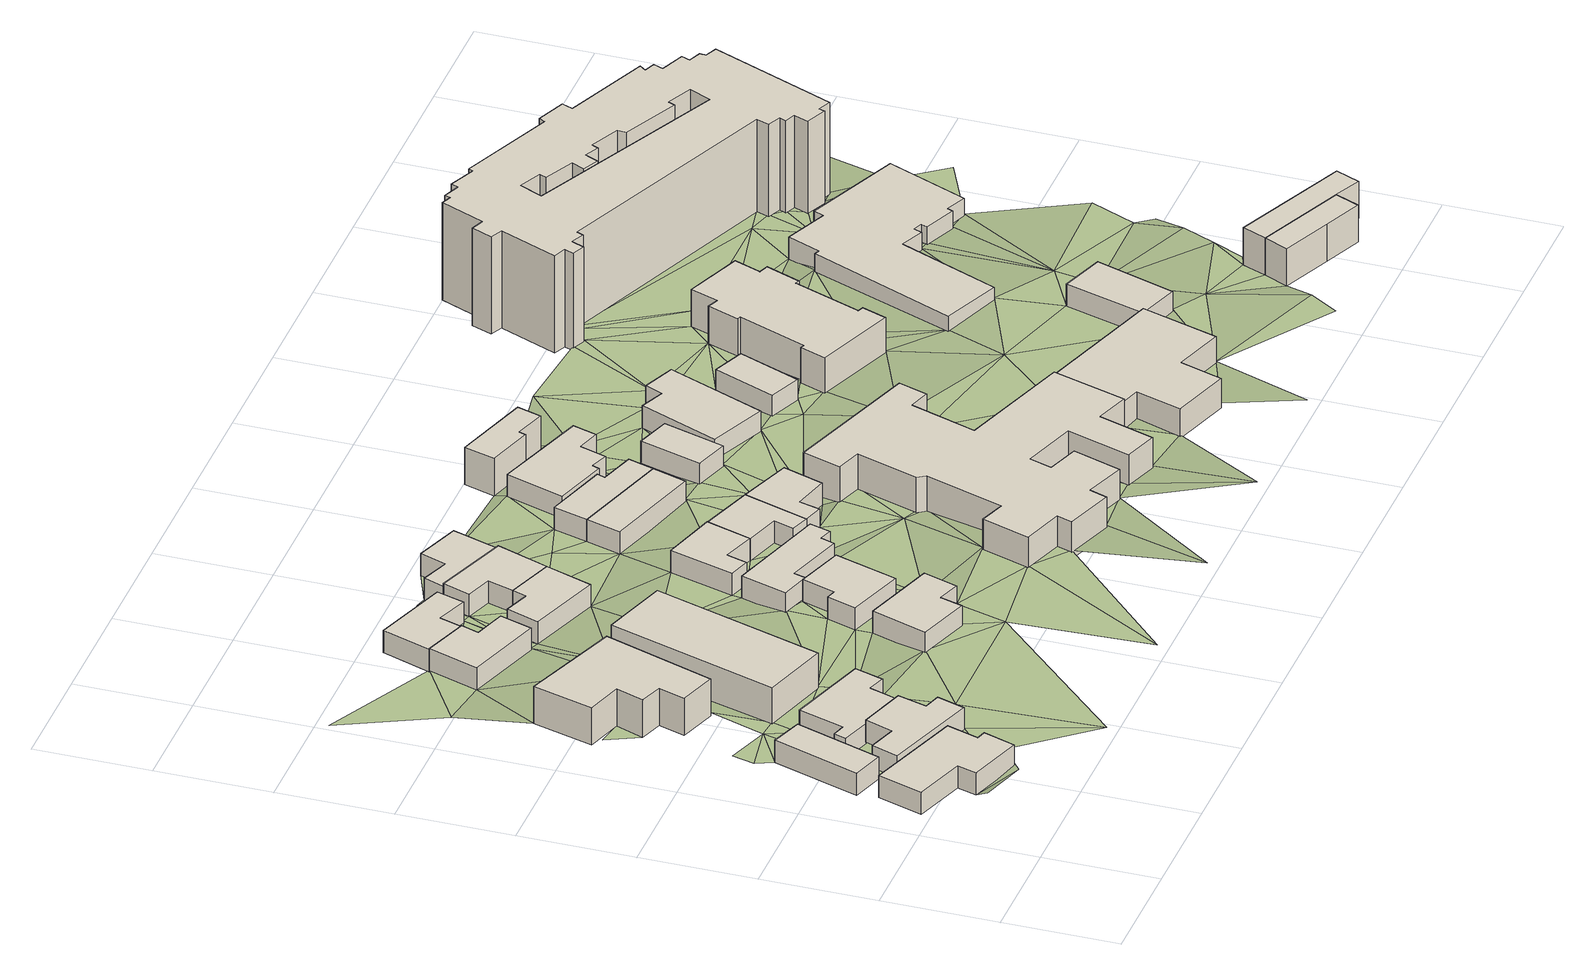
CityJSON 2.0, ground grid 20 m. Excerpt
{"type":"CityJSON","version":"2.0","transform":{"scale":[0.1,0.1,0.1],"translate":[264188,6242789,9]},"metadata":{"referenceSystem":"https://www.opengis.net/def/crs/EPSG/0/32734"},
"CityObjects":{
"building1":{"type":"Building","attributes":{"address":"36 Plein Street Woodstock Cape Town","building":"house","building:levels":1,"building_height":4.1,"plus_code":"4FRW3CCX+FJP","ground_height":12.87,"roof_height":16.97},"geometry":[{"type":"Solid","lod":"1","boundaries":[[[[0,1,2,3]],[[1,4,5,2]],[[4,6,7,5]],[[6,8,9,7]],[[8,10,11,9]],[[10,12,13,11]],[[12,14,15,13]],[[14,0,3,15]],[[3,2,5,7,9,11,13,15]],[[14,12,10,8,6,4,1,0]]]]}]},
"building2":{"type":"Building","attributes":{"address":"1 Inverness Lane Woodstock Cape Town","building":"house","building:levels":1,"building_height":4.1,"plus_code":"4FRW3CCX+HJ3","ground_height":12.2,"roof_height":16.3},"geometry":[{"type":"Solid","lod":"1","boundaries":[[[[16,17,18,19]],[[17,20,21,18]],[[20,22,23,21]],[[22,16,19,23]],[[19,18,21,23]],[[22,20,17,16]]]]}]},
"building3":{"type":"Building","attributes":{"address":"34 Plein Street Woodstock Cape Town","building":"house","building:levels":1,"building_height":4.1,"plus_code":"4FRW3CCX+GM6","ground_height":12.87,"roof_height":16.97},"geometry":[{"type":"Solid","lod":"1","boundaries":[[[[24,25,26,27]],[[25,28,29,26]],[[28,30,31,29]],[[30,32,33,31]],[[32,34,35,33]],[[34,36,37,35]],[[36,38,39,37]],[[38,24,27,39]],[[27,26,29,31,33,35,37,39]],[[38,36,34,32,30,28,25,24]]]]}]},
"building4":{"type":"Building","attributes":{"address":"32 Plein Street Woodstock Cape Town","building":"house","building:levels":1,"building_height":4.1,"plus_code":"4FRW3CCX+HM4","ground_height":12.2,"roof_height":16.3},"geometry":[{"type":"Solid","lod":"1","boundaries":[[[[40,41,42,43]],[[41,44,45,42]],[[44,46,47,45]],[[46,48,49,47]],[[48,50,51,49]],[[50,52,53,51]],[[52,54,55,53]],[[54,56,57,55]],[[56,40,43,57]],[[43,42,45,47,49,51,53,55,57]],[[56,54,52,50,48,46,44,41,40]]]]}]},
"building5":{"type":"Building","attributes":{"address":"Ananda Sanctuary 2 Clyde Street Woodstock Cape Town","building":"retail","building:levels":2,"building_height":6.9,"plus_code":"4FRW3CCX+MMC","ground_height":11.46,"roof_height":18.36},"geometry":[{"type":"Solid","lod":"1","boundaries":[[[[58,59,60,61]],[[59,62,63,60]],[[62,64,65,63]],[[64,66,67,65]],[[66,68,69,67]],[[68,70,71,69]],[[70,72,73,71]],[[72,58,61,73]],[[61,60,63,65,67,69,71,73]],[[72,70,68,66,64,62,59,58]]]]}]},
"building6":{"type":"Building","attributes":{"address":"New Apostolic Church 2A Clyde Street Woodstock 7915 Cape Town","building":"church","building:levels":2,"amenity":"place_of_worship","building_height":6.9,"plus_code":"4FRW3CCX+JPR","ground_height":11.7,"roof_height":18.6},"geometry":[{"type":"Solid","lod":"1","boundaries":[[[[74,75,76,77]],[[75,78,79,76]],[[78,80,81,79]],[[80,74,77,81]],[[77,76,79,81]],[[80,78,75,74]]]]}]},
"building7":{"type":"Building","attributes":{"address":"33 Cavendish Square Woodstock Cape Town","building":"house","building:levels":1,"building_height":4.1,"plus_code":"4FRW3CCX+QMG","ground_height":10.63,"roof_height":14.73},"geometry":[{"type":"Solid","lod":"1","boundaries":[[[[82,83,84,85]],[[83,86,87,84]],[[86,88,89,87]],[[88,90,91,89]],[[90,92,93,91]],[[92,82,85,93]],[[85,84,87,89,91,93]],[[92,90,88,86,83,82]]]]}]},
"building8":{"type":"Building","attributes":{"address":"31 Cavendish Square Woodstock Cape Town","building":"house","building:levels":1,"building_height":4.1,"plus_code":"4FRW3CCX+RP2","ground_height":10.37,"roof_height":14.47},"geometry":[{"type":"Solid","lod":"1","boundaries":[[[[94,95,96,97]],[[95,98,99,96]],[[98,100,101,99]],[[100,102,103,101]],[[102,104,105,103]],[[104,94,97,105]],[[97,96,99,101,103,105]],[[104,102,100,98,95,94]]]]}]},
"building9":{"type":"Building","attributes":{"address":"31 Plein Street Woodstock Cape Town","building":"house","building:levels":1,"building_height":4.1,"plus_code":"4FRW3CCX+GRR","ground_height":12.55,"roof_height":16.65},"geometry":[{"type":"Solid","lod":"1","boundaries":[[[[106,107,108,109]],[[107,110,111,108]],[[110,112,113,111]],[[112,114,115,113]],[[114,116,117,115]],[[116,106,109,117]],[[109,108,111,113,115,117]],[[116,114,112,110,107,106]]]]}]},
"building10":{"type":"Building","attributes":{"address":"24 Clyde Street Woodstock Cape Town","building":"house","building:levels":1,"building_height":4.1,"plus_code":"4FRW3CCX+QQ2","ground_height":10.94,"roof_height":15.04},"geometry":[{"type":"Solid","lod":"1","boundaries":[[[[118,119,120,121]],[[119,122,123,120]],[[122,124,125,123]],[[124,126,127,125]],[[126,128,129,127]],[[128,118,121,129]],[[121,120,123,125,127,129]],[[128,126,124,122,119,118]]]]}]},
"building11":{"type":"Building","attributes":{"address":"29 Plein Street Woodstock Cape Town","building":"house","building:levels":1,"building_height":4.1,"plus_code":"4FRW3CCX+HRM","ground_height":12.55,"roof_height":16.65},"geometry":[{"type":"Solid","lod":"1","boundaries":[[[[130,131,132,133]],[[131,134,135,132]],[[134,136,137,135]],[[136,138,139,137]],[[138,140,141,139]],[[140,130,133,141]],[[133,132,135,137,139,141]],[[140,138,136,134,131,130]]]]}]},
"building12":{"type":"Building","attributes":{"address":"22 Plein Street Woodstock Cape Town","building":"house","building:levels":1,"building_height":4.1,"plus_code":"4FRW3CCX+QQP","ground_height":10.94,"roof_height":15.04},"geometry":[{"type":"Solid","lod":"1","boundaries":[[[[118,142,143,121]],[[142,144,145,143]],[[144,146,147,145]],[[146,148,149,147]],[[148,119,120,149]],[[119,118,121,120]],[[121,143,145,147,149,120]],[[119,148,146,144,142,118]]]]}]},
"building13":{"type":"Building","attributes":{"address":"20 Plein Street Woodstock Cape Town","building":"house","building:levels":1,"building_height":4.1,"plus_code":"4FRW3CCX+RQ8","ground_height":10.37,"roof_height":14.47},"geometry":[{"type":"Solid","lod":"1","boundaries":[[[[150,151,152,153]],[[151,154,155,152]],[[154,156,157,155]],[[156,158,159,157]],[[158,160,161,159]],[[160,150,153,161]],[[153,152,155,157,159,161]],[[160,158,156,154,151,150]]]]}]},
"building14":{"type":"Building","attributes":{"address":"27 Plein Street Woodstock Cape Town","building":"house","building:levels":1,"building_height":4.1,"plus_code":"4FRW3CCX+JRW","ground_height":11.78,"roof_height":15.88},"geometry":[{"type":"Solid","lod":"1","boundaries":[[[[162,163,164,165]],[[163,166,167,164]],[[166,168,169,167]],[[168,170,171,169]],[[170,172,173,171]],[[172,174,175,173]],[[174,176,177,175]],[[176,162,165,177]],[[165,164,167,169,171,173,175,177]],[[176,174,172,170,168,166,163,162]]]]}]},
"building15":{"type":"Building","attributes":{"address":"8 Clyde Street Woodstock Cape Town","building":"house","building:levels":1,"building_height":4.1,"plus_code":"4FRW3CCX+MRH","ground_height":11.78,"roof_height":15.88},"geometry":[{"type":"Solid","lod":"1","boundaries":[[[[178,179,180,181]],[[179,182,183,180]],[[182,184,185,183]],[[184,186,187,185]],[[186,188,189,187]],[[188,178,181,189]],[[181,180,183,185,187,189]],[[188,186,184,182,179,178]]]]}]},
"building16":{"type":"Building","attributes":{"address":"10 Clyde Street Woodstock Cape Town","building":"house","building:levels":1,"building_height":4.1,"plus_code":"4FRW3CCX+MV8","ground_height":11.66,"roof_height":15.76},"geometry":[{"type":"Solid","lod":"1","boundaries":[[[[190,191,192,193]],[[191,194,195,192]],[[194,196,197,195]],[[196,198,199,197]],[[198,200,201,199]],[[200,190,193,201]],[[193,192,195,197,199,201]],[[200,198,196,194,191,190]]]]}]},
"building17":{"type":"Building","attributes":{"address":"23 Clyde Street Woodstock Cape Town","building":"house","building:levels":1,"building_height":4.1,"plus_code":"4FRW3CCX+PVP","ground_height":11.03,"roof_height":15.13},"geometry":[{"type":"Solid","lod":"1","boundaries":[[[[202,203,204,205]],[[203,206,207,204]],[[206,208,209,207]],[[208,202,205,209]],[[205,204,207,209]],[[208,206,203,202]]]]}]},
"building18":{"type":"Building","attributes":{"address":"12 Clyde Street Woodstock Cape Town","building":"house","building:levels":1,"building_height":4.1,"plus_code":"4FRW3CCX+MW3","ground_height":11.66,"roof_height":15.76},"geometry":[{"type":"Solid","lod":"1","boundaries":[[[[200,198,199,201]],[[198,210,211,199]],[[210,212,213,211]],[[212,214,215,213]],[[214,216,217,215]],[[216,200,201,217]],[[201,199,211,213,215,217]],[[216,214,212,210,198,200]]]]}]},
"building19":{"type":"Building","attributes":{"address":"21 Plein Street Woodstock Cape Town","building":"house","building:levels":1,"building_height":4.1,"plus_code":"4FRW3CCX+QV4","ground_height":11.03,"roof_height":15.13},"geometry":[{"type":"Solid","lod":"1","boundaries":[[[[202,208,209,205]],[[208,218,219,209]],[[218,220,221,219]],[[220,222,223,221]],[[222,224,225,223]],[[224,202,205,225]],[[205,209,219,221,223,225]],[[224,222,220,218,208,202]]]]}]},
"building20":{"type":"Building","attributes":{"address":"19 Plein Street Woodstock Cape Town","building":"house","building:levels":1,"building_height":4.1,"plus_code":"4FRW3CCX+QWM","ground_height":11.03,"roof_height":15.13},"geometry":[{"type":"Solid","lod":"1","boundaries":[[[[226,227,228,229]],[[227,230,231,228]],[[230,232,233,231]],[[232,234,235,233]],[[234,236,237,235]],[[236,238,239,237]],[[238,240,241,239]],[[240,226,229,241]],[[229,228,231,233,235,237,239,241]],[[240,238,236,234,232,230,227,226]]]]}]},
"building21":{"type":"Building","attributes":{"address":"Woodstock Town Hall Plein Street Woodstock 7915 Cape Town","building":"civic","building:levels":2,"amenity":"townhall","building_height":6.9,"plus_code":"4FRW3CCX+HX5","ground_height":11.66,"roof_height":18.56},"geometry":[{"type":"Solid","lod":"1","boundaries":[[[[242,243,244,245]],[[243,246,247,244]],[[246,248,249,247]],[[248,250,251,249]],[[250,252,253,251]],[[252,254,255,253]],[[254,256,257,255]],[[256,258,259,257]],[[258,260,261,259]],[[260,262,263,261]],[[262,264,265,263]],[[264,266,267,265]],[[266,268,269,267]],[[268,270,271,269]],[[270,272,273,271]],[[272,274,275,273]],[[274,276,277,275]],[[276,278,279,277]],[[278,280,281,279]],[[280,282,283,281]],[[282,284,285,283]],[[284,286,287,285]],[[286,288,289,287]],[[288,290,291,289]],[[290,292,293,291]],[[292,242,245,293]],[[245,244,247,249,251,253,255,257,259,261,263,265,267,269,271,273,275,277,279,281,283,285,287,289,291,293]],[[292,290,288,286,284,282,280,278,276,274,272,270,268,266,264,262,260,258,256,254,252,250,248,246,243,242]]]]}]},
"building22":{"type":"Building","attributes":{"address":"Plein Street Woodstock Cape Town","building":"house","building:levels":2,"building_height":6.9,"plus_code":"4FRW3CCX+RWF","ground_height":10.6,"roof_height":17.5},"geometry":[{"type":"Solid","lod":"1","boundaries":[[[[294,295,296,297]],[[295,298,299,296]],[[298,300,301,299]],[[300,302,303,301]],[[302,304,305,303]],[[304,294,297,305]],[[297,296,299,301,303,305]],[[304,302,300,298,295,294]]]]}]},
"building23":{"type":"Building","attributes":{"address":"1 Clyde Street Woodstock Cape Town","building":"house","building:levels":1,"building_height":4.1,"plus_code":"4FRW3CCX+PXC","ground_height":11.09,"roof_height":15.19},"geometry":[{"type":"Solid","lod":"1","boundaries":[[[[306,307,308,309]],[[307,310,311,308]],[[310,312,313,311]],[[312,306,309,313]],[[309,308,311,313]],[[312,310,307,306]]]]}]},
"building24":{"type":"Building","attributes":{"address":"3 Clyde Street Woodstock Cape Town","building":"house","building:levels":1,"building_height":4.1,"plus_code":"4FRW3FC2+P2J","ground_height":11,"roof_height":15.1},"geometry":[{"type":"Solid","lod":"1","boundaries":[[[[314,315,316,317]],[[315,318,319,316]],[[318,320,321,319]],[[320,322,323,321]],[[322,324,325,323]],[[324,314,317,325]],[[317,316,319,321,323,325]],[[324,322,320,318,315,314]]]]}]},
"building25":{"type":"Building","attributes":{"building":"yes","building:levels":1,"building_height":4.1,"plus_code":"4FRW3FC2+P32","ground_height":11,"roof_height":15.1},"geometry":[{"type":"Solid","lod":"1","boundaries":[[[[326,327,328,329]],[[327,330,331,328]],[[330,332,333,331]],[[332,326,329,333]],[[329,328,331,333]],[[332,330,327,326]]]]}]},
"building26":{"type":"Building","attributes":{"address":"Woodstock Public Library Townhall Road Woodstock 7925 Cape Town","building":"library","building:levels":1.5,"amenity":"library","building_height":5.5,"plus_code":"4FRW3FC2+G45","ground_height":12.58,"roof_height":18.08},"geometry":[{"type":"Solid","lod":"1","boundaries":[[[[334,335,336,337]],[[335,338,339,336]],[[338,340,341,339]],[[340,342,343,341]],[[342,344,345,343]],[[344,346,347,345]],[[346,348,349,347]],[[348,334,337,349]],[[337,336,339,341,343,345,347,349]],[[348,346,344,342,340,338,335,334]]]]}]},
"building27":{"type":"Building","attributes":{"address":"5 Clyde Street Woodstock Cape Town","building":"church","building:levels":2,"building_height":6.9,"plus_code":"4FRW3FC2+M4V","ground_height":11.03,"roof_height":17.93},"geometry":[{"type":"Solid","lod":"1","boundaries":[[[[350,351,352,353]],[[351,354,355,352]],[[354,356,357,355]],[[356,358,359,357]],[[358,360,361,359]],[[360,362,363,361]],[[362,364,365,363]],[[364,366,367,365]],[[366,368,369,367]],[[368,370,371,369]],[[370,372,373,371]],[[372,374,375,373]],[[374,376,377,375]],[[376,378,379,377]],[[378,380,381,379]],[[380,350,353,381]],[[353,352,355,357,359,361,363,365,367,369,371,373,375,377,379,381]],[[380,378,376,374,372,370,368,366,364,362,360,358,356,354,351,350]]]]}]},
"building28":{"type":"Building","attributes":{"address":"Sport & Recreation Administrative Office","building":"office","building:levels":1,"operator":"CIty of Cape Town","building_height":4.1,"plus_code":"4FRW3FC2+G6M","ground_height":13.07,"roof_height":17.17},"geometry":[{"type":"Solid","lod":"1","boundaries":[[[[382,383,384,385]],[[383,386,387,384]],[[386,388,389,387]],[[388,382,385,389]],[[385,384,387,389]],[[388,386,383,382]]]]}]},
"building29":{"type":"Building","attributes":{"address":"37 Aberdeen Street Woodstock Cape Town","building":"house","building:levels":2,"building_height":6.9,"plus_code":"4FRW3FC2+C8V","ground_height":13.88,"roof_height":20.78},"geometry":[{"type":"Solid","lod":"1","boundaries":[[[[390,391,392,393]],[[391,394,395,392]],[[394,396,397,395]],[[396,398,399,397]],[[398,390,393,399]],[[393,392,395,397,399]],[[398,396,394,391,390]]]]}]},
"building30":{"type":"Building","attributes":{"address":"Eleanor Murry Complex Clyde Street Woodstock 7915 Cape Town","building":"residential","building:levels":1,"beds":"20","amenity":"social_facility","social_facility":"shelter","building_height":4.1,"plus_code":"4FRW3FC2+M7M","ground_height":11.01,"roof_height":15.11},"geometry":[{"type":"Solid","lod":"1","boundaries":[[[[400,401,402,403]],[[401,404,405,402]],[[404,406,407,405]],[[406,408,409,407]],[[408,410,411,409]],[[410,412,413,411]],[[412,414,415,413]],[[414,416,417,415]],[[416,418,419,417]],[[418,420,421,419]],[[420,422,423,421]],[[422,424,425,423]],[[424,426,427,425]],[[426,428,429,427]],[[428,430,431,429]],[[430,400,403,431]],[[403,402,405,407,409,411,413,415,417,419,421,423,425,427,429,431]],[[430,428,426,424,422,420,418,416,414,412,410,408,406,404,401,400]]]]}]},
"building31":{"type":"Building","attributes":{"address":"35 Aberdeen Street Woodstock Cape Town","building":"house","building:levels":2,"building_height":6.9,"plus_code":"4FRW3FC2+F84","ground_height":13.88,"roof_height":20.78},"geometry":[{"type":"Solid","lod":"1","boundaries":[[[[398,396,397,399]],[[396,432,433,397]],[[432,434,435,433]],[[434,436,437,435]],[[436,398,399,437]],[[399,397,433,435,437]],[[436,434,432,396,398]]]]}]},
"building32":{"type":"Building","attributes":{"address":"Church Square 34 Dickson Street 7915 Woodstock, Cape Town","building":"apartments","building:levels":6,"building:flats":"105","building_height":18.1,"plus_code":"4FRW3FC2+R5G","ground_height":9.7,"roof_height":27.8},"geometry":[{"type":"Solid","lod":"1","boundaries":[[[[438,439,440,441]],[[439,442,443,440]],[[442,444,445,443]],[[444,446,447,445]],[[446,448,449,447]],[[448,450,451,449]],[[450,452,453,451]],[[452,454,455,453]],[[454,456,457,455]],[[456,458,459,457]],[[458,460,461,459]],[[460,462,463,461]],[[462,464,465,463]],[[464,466,467,465]],[[466,468,469,467]],[[468,470,471,469]],[[470,472,473,471]],[[472,474,475,473]],[[474,476,477,475]],[[476,478,479,477]],[[478,480,481,479]],[[480,482,483,481]],[[482,484,485,483]],[[484,486,487,485]],[[486,488,489,487]],[[488,490,491,489]],[[490,492,493,491]],[[492,494,495,493]],[[494,496,497,495]],[[496,498,499,497]],[[498,500,501,499]],[[500,502,503,501]],[[502,504,505,503]],[[504,506,507,505]],[[506,508,509,507]],[[508,510,511,509]],[[510,512,513,511]],[[512,514,515,513]],[[514,516,517,515]],[[516,438,441,517]],[[518,519,520,521]],[[519,522,523,520]],[[522,524,525,523]],[[524,526,527,525]],[[526,528,529,527]],[[528,530,531,529]],[[530,532,533,531]],[[532,534,535,533]],[[534,536,537,535]],[[536,538,539,537]],[[538,540,541,539]],[[540,542,543,541]],[[542,544,545,543]],[[544,546,547,545]],[[546,548,549,547]],[[548,518,521,549]],[[441,440,443,445,447,449,451,453,455,457,459,461,463,465,467,469,471,473,475,477,479,481,483,485,487,489,491,493,495,497,499,501,503,505,507,509,511,513,515,517],[521,520,523,525,527,529,531,533,535,537,539,541,543,545,547,549]],[[516,514,512,510,508,506,504,502,500,498,496,494,492,490,488,486,484,482,480,478,476,474,472,470,468,466,464,462,460,458,456,454,452,450,448,446,444,442,439,438],[548,546,544,542,540,538,536,534,532,530,528,526,524,522,519,518]]]]}]},
"terrain1":{"type":"TINRelief","geometry":[{"type":"CompositeSurface","lod":"1","boundaries":[[[550,8,551]],[[552,8,550]],[[553,32,1]],[[30,554,32]],[[554,30,555]],[[30,28,555]],[[554,555,22]],[[14,556,553]],[[557,16,558]],[[555,52,22]],[[32,553,559]],[[555,28,25]],[[558,560,557]],[[22,52,50]],[[16,22,558]],[[556,559,553]],[[22,50,48]],[[556,561,559]],[[22,48,558]],[[66,562,68]],[[48,563,558]],[[563,564,558]],[[565,566,567]],[[559,561,568]],[[568,567,559]],[[565,567,568]],[[569,563,48]],[[570,571,565]],[[568,570,565]],[[62,86,572]],[[48,573,569]],[[572,83,574]],[[80,564,563]],[[62,575,86]],[[572,86,83]],[[576,568,561]],[[577,570,568]],[[564,80,575]],[[573,570,577]],[[569,573,138]],[[578,86,575]],[[568,576,577]],[[578,575,80]],[[106,573,577]],[[138,573,106]],[[126,578,80]],[[569,138,136]],[[579,580,581]],[[569,582,78]],[[569,136,582]],[[578,126,580]],[[576,583,577]],[[128,126,80]],[[124,580,126]],[[581,584,585]],[[581,580,584]],[[124,586,580]],[[80,78,128]],[[584,580,586]],[[146,586,124]],[[586,146,584]],[[106,140,138]],[[583,576,587]],[[588,583,587]],[[124,122,119]],[[119,146,124]],[[146,589,584]],[[576,590,591]],[[134,131,136]],[[131,582,136]],[[163,78,582]],[[116,140,106]],[[146,144,589]],[[119,148,146]],[[163,184,78]],[[144,592,589]],[[582,131,593]],[[592,144,158]],[[78,182,128]],[[576,591,587]],[[78,184,182]],[[593,131,130]],[[140,116,130]],[[163,186,184]],[[591,590,594]],[[593,130,595]],[[596,116,587]],[[597,158,156]],[[203,598,128]],[[130,116,599]],[[599,595,130]],[[591,596,587]],[[128,182,203]],[[186,163,600]],[[188,186,178]],[[601,598,602]],[[186,603,178]],[[598,203,602]],[[599,116,604]],[[186,600,603]],[[605,606,599]],[[591,594,607]],[[203,182,179]],[[116,596,604]],[[603,194,178]],[[608,609,594]],[[602,224,601]],[[224,610,601]],[[202,602,203]],[[605,599,604]],[[600,198,603]],[[600,605,611]],[[224,602,202]],[[198,600,611]],[[604,611,605]],[[596,612,613]],[[614,609,608]],[[179,615,203]],[[613,604,596]],[[224,616,610]],[[615,179,200]],[[212,611,214]],[[617,611,604]],[[618,609,614]],[[224,227,616]],[[604,613,619]],[[224,620,227]],[[295,610,616]],[[617,214,611]],[[604,619,621]],[[615,200,622]],[[621,617,604]],[[620,623,227]],[[200,216,622]],[[214,617,254]],[[254,216,214]],[[624,623,620]],[[615,622,625]],[[614,626,627]],[[628,629,630]],[[631,615,625]],[[630,614,627]],[[623,624,632]],[[295,616,633]],[[623,634,635]],[[636,622,216]],[[634,623,632]],[[625,622,636]],[[626,637,627]],[[638,628,630]],[[307,631,625]],[[627,638,630]],[[307,632,631]],[[639,634,632]],[[634,639,640]],[[616,641,633]],[[639,632,307]],[[254,642,216]],[[639,643,640]],[[637,626,644]],[[307,643,639]],[[633,645,300]],[[636,216,642]],[[636,646,306]],[[641,645,633]],[[646,636,642]],[[647,637,648]],[[322,643,307]],[[649,650,651]],[[645,641,304]],[[648,637,644]],[[652,642,254]],[[306,322,307]],[[641,643,322]],[[322,306,646]],[[254,653,652]],[[654,651,650]],[[334,650,649]],[[644,655,648]],[[656,304,641]],[[322,318,641]],[[650,334,654]],[[657,642,652]],[[318,656,641]],[[322,320,318]],[[657,327,642]],[[657,652,658]],[[652,653,659]],[[327,315,642]],[[654,660,653]],[[652,659,658]],[[660,654,334]],[[318,661,656]],[[315,661,318]],[[662,663,664]],[[665,658,659]],[[663,666,664]],[[667,659,653]],[[658,665,326]],[[668,326,665]],[[656,661,669]],[[660,667,653]],[[354,315,327]],[[354,661,315]],[[354,327,326]],[[668,358,326]],[[334,670,660]],[[356,326,358]],[[661,671,669]],[[661,354,671]],[[354,326,356]],[[660,672,667]],[[673,667,672]],[[674,670,663]],[[673,675,676]],[[675,673,672]],[[670,386,660]],[[350,671,354]],[[354,351,350]],[[675,677,676]],[[660,678,672]],[[350,679,671]],[[680,663,681]],[[674,663,682]],[[678,660,386]],[[682,663,680]],[[677,675,683]],[[679,350,684]],[[679,684,685]],[[675,672,686]],[[684,350,380]],[[675,686,683]],[[674,682,383]],[[378,376,380]],[[680,390,682]],[[686,376,683]],[[678,386,687]],[[386,383,687]],[[390,398,682]],[[685,684,688]],[[406,380,376]],[[436,682,398]],[[383,682,689]],[[686,406,376]],[[380,688,684]],[[690,678,687]],[[689,682,436]],[[691,678,690]],[[406,686,692]],[[687,383,693]],[[436,694,689]],[[688,380,406]],[[383,689,695]],[[696,690,687]],[[685,688,697]],[[383,695,693]],[[696,687,698]],[[436,699,694]],[[690,696,700]],[[696,701,700]],[[401,406,404]],[[698,687,702]],[[401,688,406]],[[703,687,693]],[[702,687,703]],[[695,704,693]],[[705,688,401]],[[698,702,706]],[[401,707,705]],[[401,708,707]],[[688,705,697]],[[401,709,708]],[[705,707,710]],[[707,708,711]],[[709,401,712]],[[713,714,715]],[[709,716,717]],[[716,709,712]],[[718,715,719]],[[702,720,712]],[[719,715,714]],[[716,712,721]]]}]}
},
"vertices":[
[210,223,39],[38,280,39],[38,280,80],[210,223,80],[12,201,39],[12,201,80],[104,171,39],[104,171,80],[93,137,39],[93,137,80],[190,106,39],[190,106,80],[209,162,39],[209,162,80],[192,167,39],[192,167,80],
[95,470,32],[44,318,32],[44,318,73],[95,470,73],[100,300,32],[100,300,73],[151,451,32],[151,451,73],
[269,324,39],[185,350,39],[185,350,80],[269,324,80],[168,301,39],[168,301,80],[118,317,39],[118,317,80],[102,270,39],[102,270,80],[268,215,39],[268,215,80],[284,264,39],[284,264,80],[254,273,39],[254,273,80],
[269,324,32],[286,376,32],[286,376,73],[269,324,73],[317,366,32],[317,366,73],[333,416,32],[333,416,73],[190,461,32],[190,461,73],[165,381,32],[165,381,73],[142,388,32],[142,388,73],[135,366,32],[135,366,73],[185,350,32],[185,350,73],
[201,611,25],[268,805,25],[268,805,94],[201,611,94],[93,868,25],[93,868,94],[63,762,25],[63,762,94],[127,742,25],[127,742,94],[109,693,25],[109,693,94],[150,679,25],[150,679,94],[134,633,25],[134,633,94],
[204,511,27],[323,474,27],[323,474,96],[204,511,96],[417,771,27],[417,771,96],[298,808,27],[298,808,96],
[281,1049,16],[201,1076,16],[201,1076,57],[281,1049,57],[171,988,16],[171,988,57],[308,943,16],[308,943,57],[327,1000,16],[327,1000,57],[270,1018,16],[270,1018,57],
[201,1076,14],[281,1049,14],[281,1049,55],[201,1076,55],[294,1089,14],[294,1089,55],[350,1069,14],[350,1069,55],[365,1117,14],[365,1117,55],[232,1162,14],[232,1162,55],
[494,441,36],[461,343,36],[461,343,77],[494,441,77],[553,313,36],[553,313,77],[565,352,36],[565,352,77],[605,339,36],[605,339,77],[625,399,36],[625,399,77],
[482,975,19],[398,1004,19],[398,1004,60],[482,975,60],[389,979,19],[389,979,60],[344,995,19],[344,995,60],[324,938,19],[324,938,60],[453,893,19],[453,893,60],
[631,547,36],[547,574,36],[547,574,77],[631,547,77],[528,516,36],[528,516,77],[511,521,36],[511,521,77],[494,470,36],[494,470,77],[596,437,36],[596,437,77],
[515,1066,19],[515,1066,60],[383,1113,19],[383,1113,60],[366,1065,19],[366,1065,60],[413,1049,19],[413,1049,60],
[515,1066,14],[542,1149,14],[542,1149,55],[515,1066,55],[462,1177,14],[462,1177,55],[446,1131,14],[446,1131,55],[396,1149,14],[396,1149,55],[383,1113,14],[383,1113,55],
[716,618,28],[538,672,28],[538,672,69],[716,618,69],[513,591,28],[513,591,69],[565,575,28],[565,575,69],[571,596,28],[571,596,69],[674,564,28],[674,564,69],[682,588,28],[682,588,69],[705,581,28],[705,581,69],
[646,694,28],[671,773,28],[671,773,69],[646,694,69],[574,801,28],[574,801,69],[540,688,28],[540,688,69],[578,677,28],[578,677,69],[589,713,28],[589,713,69],
[671,773,27],[646,694,27],[646,694,68],[671,773,68],[708,675,27],[708,675,68],[696,639,27],[696,639,68],[729,628,27],[729,628,68],[766,742,27],[766,742,68],
[629,958,20],[611,898,20],[611,898,61],[629,958,61],[784,846,20],[784,846,61],[803,906,20],[803,906,61],
[763,618,27],[763,618,68],[773,654,27],[773,654,68],[836,638,27],[836,638,68],[860,709,27],[860,709,68],
[817,951,20],[817,951,61],[755,970,20],[755,970,61],[760,984,20],[760,984,61],[647,1018,20],[647,1018,61],
[715,1118,20],[681,1016,20],[681,1016,61],[715,1118,61],[776,986,20],[776,986,61],[781,999,20],[781,999,61],[813,988,20],[813,988,61],[828,1034,20],[828,1034,61],[869,1022,20],[869,1022,61],[882,1064,20],[882,1064,61],
[1176,252,27],[1216,381,27],[1216,381,96],[1176,252,96],[1015,446,27],[1015,446,96],[1054,562,27],[1054,562,96],[1092,550,27],[1092,550,96],[1109,601,27],[1109,601,96],[869,680,27],[869,680,96],[847,613,27],[847,613,96],[892,598,27],[892,598,96],[856,489,27],[856,489,96],[865,475,27],[865,475,96],[819,337,27],[819,337,96],[774,352,27],[774,352,96],[746,268,27],[746,268,96],[819,244,27],[819,244,96],[810,217,27],[810,217,96],[896,188,27],[896,188,96],[907,219,27],[907,219,96],[979,194,27],[979,194,96],[1008,279,27],[1008,279,96],[951,298,27],[951,298,96],[964,337,27],[964,337,96],[1060,306,27],[1060,306,96],[1023,194,27],[1023,194,96],[1083,174,27],[1083,174,96],[1115,271,27],[1115,271,96],
[733,1194,16],[716,1140,16],[716,1140,85],[733,1194,85],[798,1115,16],[798,1115,85],[802,1127,16],[802,1127,85],[857,1110,16],[857,1110,85],[870,1152,16],[870,1152,85],
[932,930,21],[871,949,21],[871,949,62],[932,930,62],[838,841,21],[838,841,62],[899,822,21],[899,822,62],
[1015,799,20],[1086,970,20],[1086,970,61],[1015,799,61],[1028,993,20],[1028,993,61],[1015,962,20],[1015,962,61],[971,980,20],[971,980,61],[913,841,20],[913,841,61],
[1164,881,20],[1107,904,20],[1107,904,61],[1164,881,61],[1063,796,20],[1063,796,61],[1120,773,20],[1120,773,61],
[1216,381,36],[1176,252,36],[1176,252,91],[1216,381,91],[1209,242,36],[1209,242,91],[1183,162,36],[1183,162,91],[1288,129,36],[1288,129,91],[1312,203,36],[1312,203,91],[1401,175,36],[1401,175,91],[1443,309,36],[1443,309,91],
[1275,1000,20],[1257,951,20],[1257,951,89],[1275,1000,89],[1237,959,20],[1237,959,89],[1216,904,20],[1216,904,89],[1223,902,20],[1223,902,89],[1176,781,20],[1176,781,89],[1169,784,20],[1169,784,89],[1152,739,20],[1152,739,89],[1293,685,20],[1293,685,89],[1309,728,20],[1309,728,89],[1299,732,20],[1299,732,89],[1344,850,20],[1344,850,89],[1351,847,20],[1351,847,89],[1375,908,20],[1375,908,89],[1358,914,20],[1358,914,89],[1376,961,20],[1376,961,89],
[1517,285,41],[1563,424,41],[1563,424,82],[1517,285,82],[1485,450,41],[1485,450,82],[1443,309,41],[1443,309,82],
[1638,137,49],[1725,100,49],[1725,100,118],[1638,137,118],[1794,71,49],[1794,71,118],[1812,113,49],[1812,113,118],[1657,179,49],[1657,179,118],
[1763,833,20],[1593,903,20],[1593,903,61],[1763,833,61],[1586,885,20],[1586,885,61],[1509,917,20],[1509,917,61],[1485,859,20],[1485,859,61],[1476,863,20],[1476,863,61],[1369,607,20],[1369,607,61],[1472,565,20],[1472,565,61],[1546,741,20],[1546,741,61],[1588,723,20],[1588,723,61],[1594,738,20],[1594,738,61],[1610,731,20],[1610,731,61],[1606,720,20],[1606,720,61],[1662,697,20],[1662,697,61],[1666,706,20],[1666,706,61],[1703,691,20],[1703,691,61],
[1860,92,49],[1860,92,118],[1878,134,49],[1878,134,118],[1675,221,49],[1675,221,118],
[1724,1196,7],[1731,1213,7],[1731,1213,188],[1724,1196,188],[1711,1221,7],[1711,1221,188],[1720,1232,7],[1720,1232,188],[1569,1294,7],[1569,1294,188],[1577,1313,7],[1577,1313,188],[1525,1334,7],[1525,1334,188],[1520,1323,7],[1520,1323,188],[1351,1393,7],[1351,1393,188],[1347,1385,7],[1347,1385,188],[1300,1405,7],[1300,1405,188],[1295,1392,7],[1295,1392,188],[1266,1404,7],[1266,1404,188],[1262,1394,7],[1262,1394,188],[1245,1401,7],[1245,1401,188],[1212,1324,7],[1212,1324,188],[1189,1333,7],[1189,1333,188],[1174,1297,7],[1174,1297,188],[1196,1287,7],[1196,1287,188],[1153,1185,7],[1153,1185,188],[1175,1176,7],[1175,1176,188],[1169,1160,7],[1169,1160,188],[1192,1150,7],[1192,1150,188],[1201,1172,7],[1201,1172,188],[1225,1162,7],[1225,1162,188],[1230,1173,7],[1230,1173,188],[1629,1009,7],[1629,1009,188],[1621,987,7],[1621,987,188],[1645,977,7],[1645,977,188],[1640,965,7],[1640,965,188],[1659,957,7],[1659,957,188],[1649,932,7],[1649,932,188],[1686,916,7],[1686,916,188],[1690,926,7],[1690,926,188],[1713,917,7],[1713,917,188],[1804,1135,7],[1804,1135,188],[1783,1144,7],[1783,1144,188],[1783,1155,7],[1783,1155,188],[1761,1164,7],[1761,1164,188],[1767,1179,7],[1767,1179,188],[1331,1300,7],[1371,1282,7],[1371,1282,188],[1331,1300,188],[1365,1269,7],[1365,1269,188],[1418,1244,7],[1418,1244,188],[1407,1221,7],[1407,1221,188],[1436,1208,7],[1436,1208,188],[1447,1231,7],[1447,1231,188],[1472,1219,7],[1472,1219,188],[1478,1231,7],[1478,1231,188],[1531,1207,7],[1531,1207,188],[1530,1191,7],[1530,1191,188],[1629,1145,7],[1629,1145,188],[1634,1156,7],[1634,1156,188],[1679,1136,7],[1679,1136,188],[1661,1098,7],[1661,1098,188],[1312,1260,7],[1312,1260,188],
[175,94,46],[94,118,46],[190,106,46],[210,223,41],[100,300,39],[135,366,39],[209,162,41],[82,500,32],[167,513,32],[268,215,41],[91,538,32],[331,0,48],[82,750,25],[204,511,32],[201,611,32],[269,324,41],[254,273,41],[284,264,41],[331,250,41],[323,474,34],[317,366,41],[286,376,41],[82,1000,16],[333,416,34],[8,1177,11],[268,805,27],[580,250,43],[461,343,43],[308,943,19],[270,1018,19],[327,1000,19],[281,1049,19],[513,591,36],[553,313,43],[350,1069,19],[294,1089,19],[331,1000,19],[605,339,43],[565,352,43],[365,1117,19],[580,0,51],[746,268,43],[378,1155,14],[565,575,36],[810,217,43],[571,596,36],[774,352,43],[462,1177,16],[482,975,20],[674,564,36],[716,618,34],[515,1066,20],[580,1000,20],[696,639,28],[829,500,34],[705,581,34],[682,588,36],[819,244,43],[829,0,52],[896,188,43],[542,1149,16],[763,618,34],[819,337,43],[865,475,34],[979,194,43],[784,846,27],[715,1118,21],[847,613,34],[907,219,43],[856,489,34],[760,984,21],[892,598,34],[829,750,27],[776,986,21],[755,970,21],[838,841,27],[1078,0,52],[1023,194,43],[964,337,43],[951,298,43],[1008,279,43],[803,906,21],[817,951,21],[798,1115,21],[813,988,21],[781,999,21],[899,822,27],[1083,174,43],[1060,306,43],[829,1000,21],[828,1034,21],[882,1064,21],[1015,799,26],[869,1022,21],[1183,162,43],[857,1110,21],[913,841,27],[1115,271,43],[1176,252,43],[1015,446,33],[1078,500,33],[1054,562,33],[1078,750,26],[1109,601,33],[1092,550,33],[1209,242,45],[1011,1173,15],[1063,796,26],[1120,773,26],[1152,739,26],[1327,500,36],[1078,1000,20],[1327,0,53],[1401,175,45],[1288,129,45],[1169,784,26],[1312,203,45],[1293,685,27],[1176,781,26],[1169,1160,15],[1443,309,45],[1192,1150,15],[1369,607,36],[1309,728,27],[1517,285,49],[1327,750,27],[1299,732,27],[1344,850,27],[1472,565,41],[1225,1162,14],[1617,89,55],[1584,38,55],[1576,250,49],[1351,847,27],[1327,1000,20],[1230,1173,14],[1476,863,31],[1576,500,41],[1576,1000,20],[1720,285,50],[1588,723,31],[1546,741,31],[1485,859,31],[1747,426,42],[1696,230,49],[1745,343,50],[1606,720,31],[1629,1009,20],[1662,697,31],[1878,134,50],[1594,738,31],[1610,731,31],[1703,691,32],[1781,506,42],[1769,397,42],[1621,987,20],[1666,706,31],[1640,965,20],[1649,932,20],[1686,916,20],[1645,977,20],[1659,957,20],[1763,833,32],[1530,1191,13],[1661,1098,20],[1629,1145,13],[1713,917,20],[1690,926,20],[1634,1156,13],[1679,1136,13],[1825,750,32],[1825,1000,20]
]}
